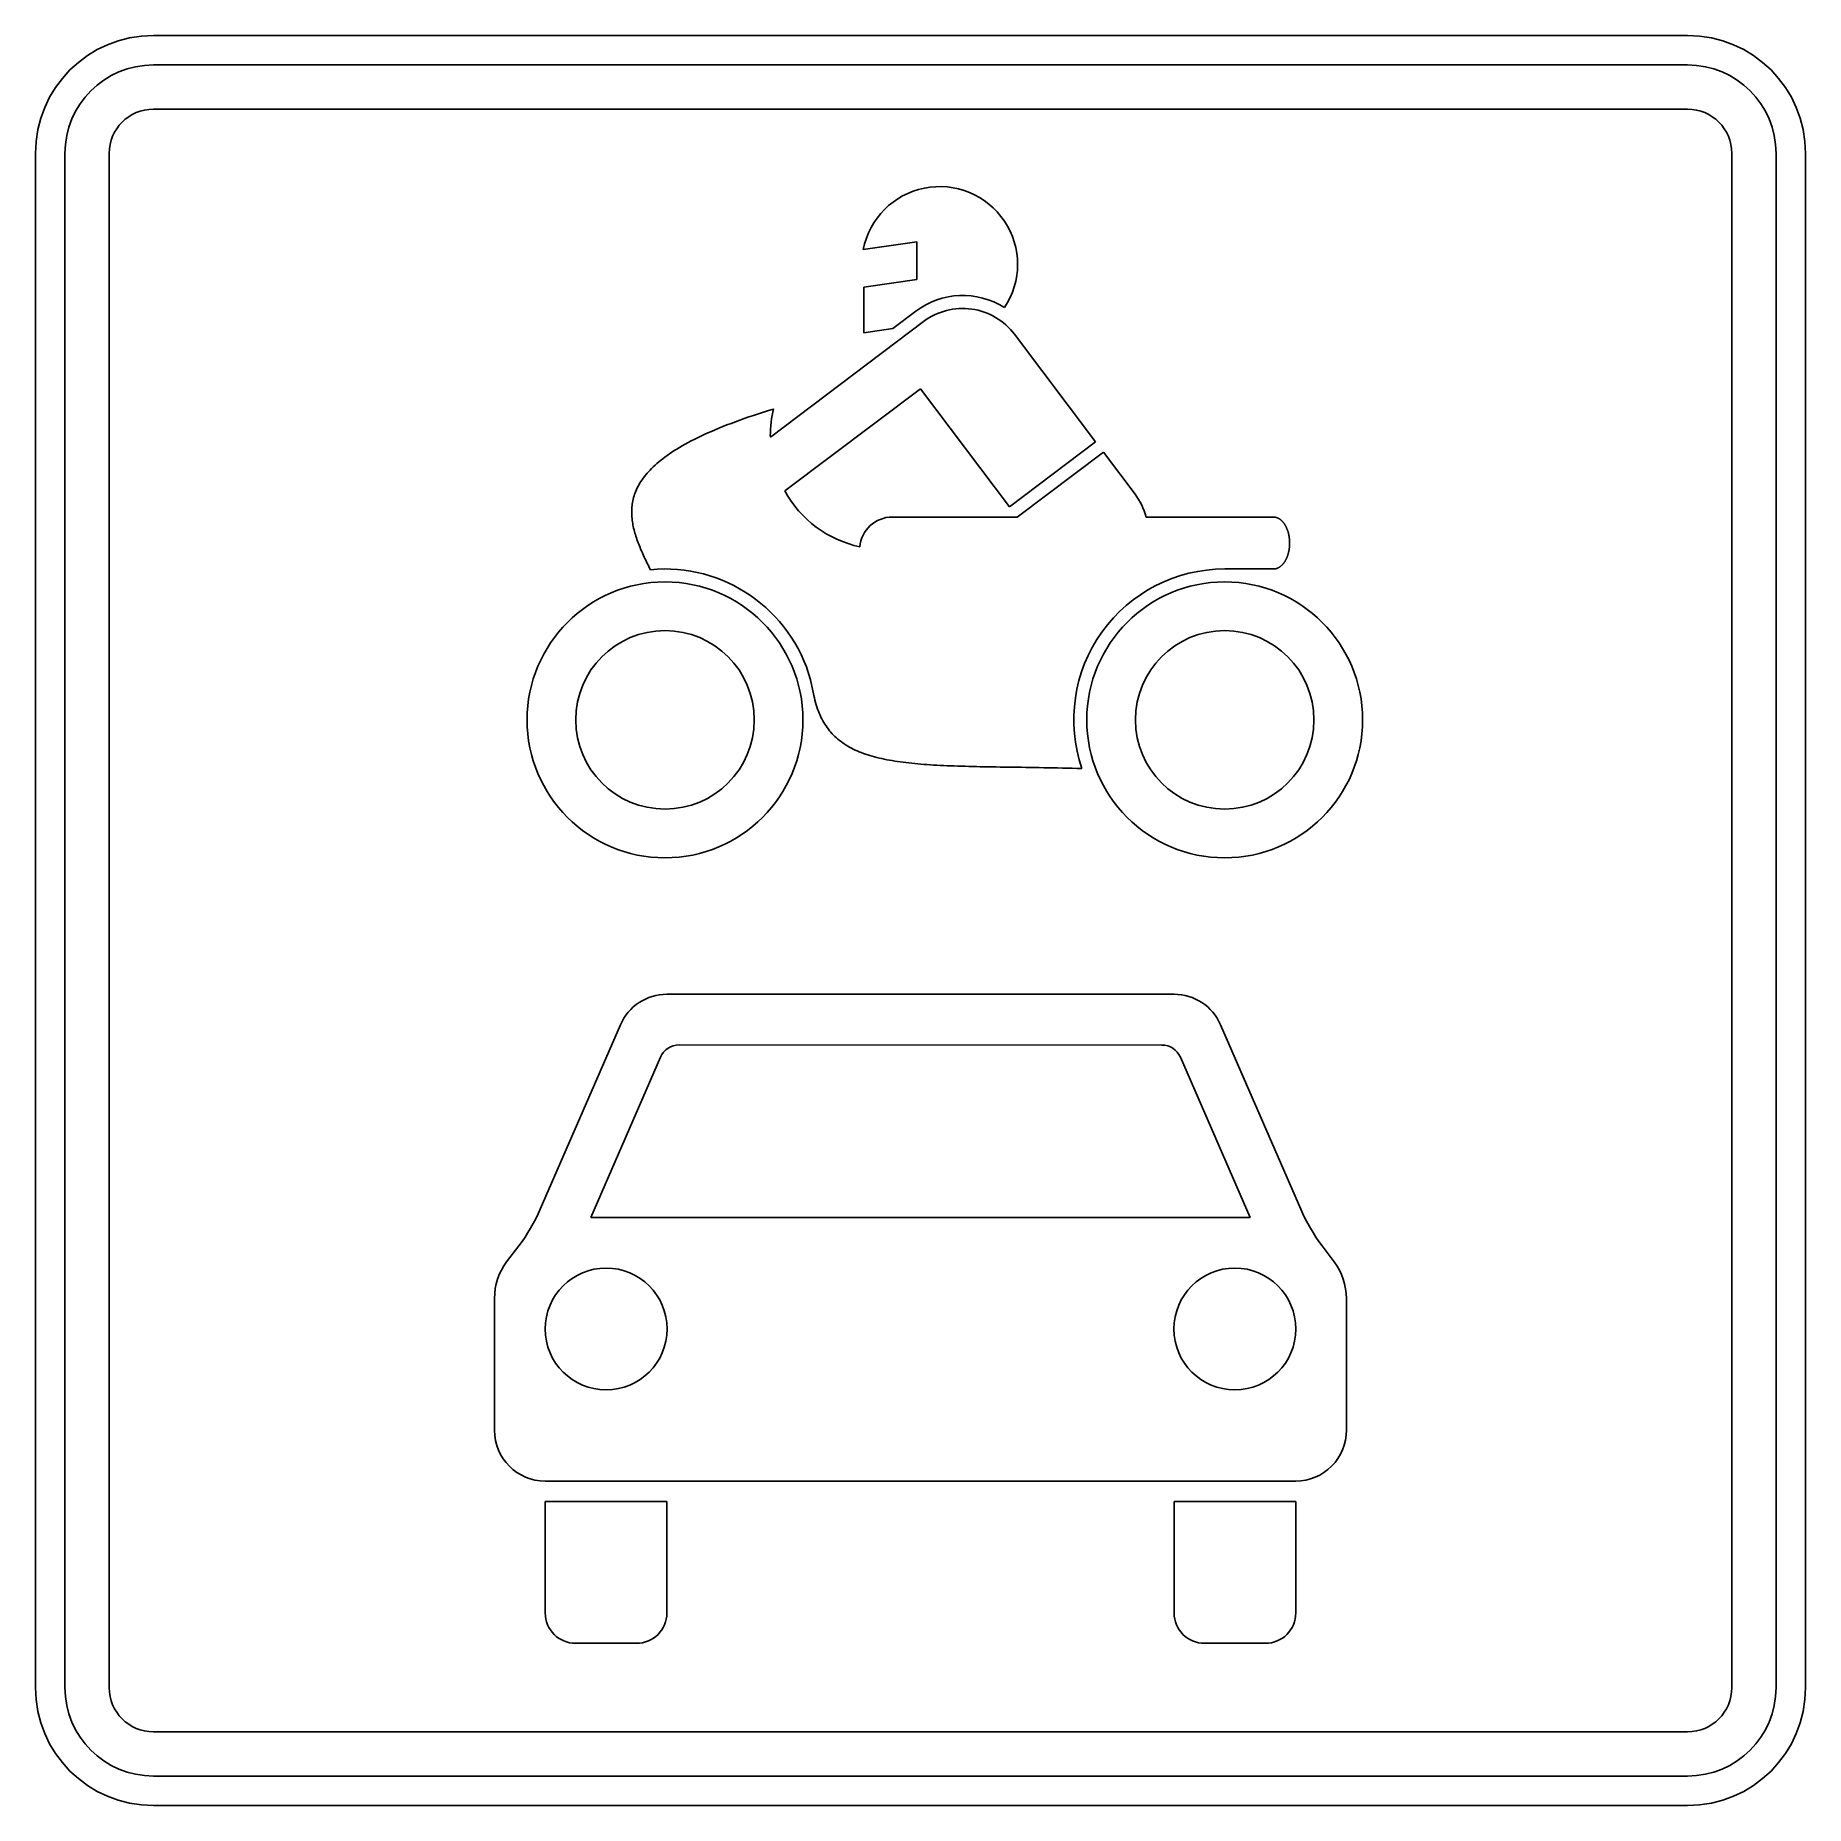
# Model space of a CAD drawing. Extents: x 0 to 600, y 0 to 600.
import ezdxf

# ---------------------------------------------------------------- set-up
doc = ezdxf.new("R2010")
doc.units = 0
doc.header["$LTSCALE"] = 25
doc.linetypes.add('AUSGEZOGEN', pattern=[0])
doc.layers.get('0').update_dxf_attribs({"linetype": 'AUSGEZOGEN'})

msp = doc.modelspace()

# ---------------------------------------------------------------- linework, layer by layer
for p, q in [((40, 600), (560, 600)), ((40, 590), (560, 590)), ((40, 575), (560, 575)), ((0, 40), (0, 560)), ((10, 40), (10, 560)), ((25, 40), (25, 560)), ((575, 560), (575, 40)), ((590, 560), (590, 40)), ((600, 560), (600, 40)), ((280.6, 527.46), (298.77, 530.06)), ((298.77, 530.06), (298.77, 517.21)), ((298.77, 517.21), (280.77, 514.64)), ((280.77, 514.64), (280.77, 499.22)), ((290.62, 500.63), (298.41, 506.53)), ((328.45, 507.73), (328.48, 507.72)), ((301.06, 503.02), (249.13, 463.85)), ((280.77, 499.22), (290.62, 500.63)), ((359.33, 462.25), (331.87, 498.69)), ((253.98, 445.58), (300, 480.25)), ((300, 480.25), (330.14, 440.25)), ((235.8, 468.51), (234.39, 467.97)), ((237.25, 469.05), (235.8, 468.51)), ((238.74, 469.59), (237.25, 469.05)), ((240.26, 470.13), (238.74, 469.59)), ((241.82, 470.67), (240.26, 470.13)), ((243.43, 471.21), (241.82, 470.67)), ((245.07, 471.75), (243.43, 471.21)), ((246.75, 472.29), (245.07, 471.75)), ((248.47, 472.83), (246.75, 472.29)), ((250.23, 473.37), (248.47, 472.83)), ((250.2, 473.39), (250.23, 473.37)), ((222.23, 462.53), (221.2, 461.98)), ((223.29, 463.08), (222.23, 462.53)), ((224.39, 463.62), (223.29, 463.08)), ((225.52, 464.16), (224.39, 463.62)), ((226.68, 464.71), (225.52, 464.16)), ((227.88, 465.25), (226.68, 464.71)), ((229.11, 465.8), (227.88, 465.25)), ((230.38, 466.34), (229.11, 465.8)), ((231.68, 466.88), (230.38, 466.34)), ((233.02, 467.43), (231.68, 466.88)), ((234.39, 467.97), (233.02, 467.43)), ((249.13, 464.23), (249.1, 464.25)), ((249.13, 464.22), (249.13, 464.23)), ((249.13, 464.21), (249.13, 464.22)), ((249.13, 464.22), (249.13, 464.22)), ((249.13, 464.2), (249.13, 464.21)), ((249.13, 464.19), (249.13, 464.2)), ((249.13, 464.18), (249.13, 464.19)), ((249.13, 464.19), (249.13, 464.19)), ((249.13, 464.17), (249.13, 464.18)), ((249.13, 464.16), (249.13, 464.17)), ((249.13, 464.17), (249.13, 464.17)), ((249.13, 464.15), (249.13, 464.16)), ((249.13, 464.16), (249.13, 464.16)), ((249.13, 464.14), (249.13, 464.15)), ((249.13, 464.13), (249.13, 464.14)), ((249.13, 464.14), (249.13, 464.14)), ((249.13, 464.12), (249.13, 464.13)), ((249.13, 464.13), (249.13, 464.13)), ((249.13, 464.11), (249.13, 464.12)), ((249.13, 464.12), (249.13, 464.12)), ((249.13, 464.12), (249.13, 464.12)), ((249.13, 464.1), (249.13, 464.11)), ((249.13, 464.11), (249.13, 464.11)), ((249.13, 464.09), (249.13, 464.1)), ((249.13, 464.1), (249.13, 464.1)), ((249.13, 464.1), (249.13, 464.1)), ((249.13, 464.08), (249.13, 464.09)), ((249.13, 464.09), (249.13, 464.09)), ((249.13, 464.09), (249.13, 464.09)), ((249.13, 464.09), (249.13, 464.09)), ((249.13, 464.07), (249.13, 464.08)), ((249.13, 464.08), (249.13, 464.08)), ((249.13, 464.08), (249.13, 464.08)), ((249.13, 464.06), (249.13, 464.07)), ((249.13, 464.07), (249.13, 464.07)), ((249.13, 464.07), (249.13, 464.07)), ((249.13, 464.07), (249.13, 464.07)), ((249.13, 464.07), (249.13, 464.07)), ((249.13, 464.05), (249.13, 464.06)), ((249.13, 464.06), (249.13, 464.06)), ((249.13, 464.06), (249.13, 464.06)), ((249.13, 464.06), (249.13, 464.06)), ((249.13, 464.06), (249.13, 464.06)), ((249.13, 464.06), (249.13, 464.06)), ((249.13, 464.04), (249.13, 464.05)), ((249.13, 464.05), (249.13, 464.05)), ((249.13, 464.05), (249.13, 464.05)), ((249.13, 464.05), (249.13, 464.05)), ((249.13, 464.05), (249.13, 464.05)), ((249.13, 464.05), (249.13, 464.05)), ((249.13, 464.05), (249.13, 464.05)), ((249.13, 464.03), (249.13, 464.04)), ((249.13, 464.04), (249.13, 464.04)), ((249.13, 464.04), (249.13, 464.04)), ((249.13, 464.04), (249.13, 464.04)), ((249.13, 464.04), (249.13, 464.04)), ((249.13, 464.04), (249.13, 464.04)), ((249.13, 464.04), (249.13, 464.04)), ((249.13, 464.02), (249.13, 464.03)), ((249.13, 464.03), (249.13, 464.03)), ((249.13, 464.03), (249.13, 464.03)), ((249.13, 464.03), (249.13, 464.03)), ((249.13, 464.03), (249.13, 464.03)), ((249.13, 464.03), (249.13, 464.03)), ((249.13, 464.01), (249.13, 464.02)), ((249.13, 464.02), (249.13, 464.02)), ((249.13, 464.02), (249.13, 464.02)), ((249.13, 464.02), (249.13, 464.02)), ((249.13, 464), (249.13, 464.01)), ((249.13, 464.01), (249.13, 464.01)), ((249.13, 464.01), (249.13, 464.01)), ((249.13, 464.01), (249.13, 464.01)), ((249.13, 464.01), (249.13, 464.01)), ((249.13, 463.99), (249.13, 464)), ((249.13, 464), (249.13, 464)), ((249.13, 464), (249.13, 464)), ((249.13, 463.98), (249.13, 463.99)), ((249.13, 463.99), (249.13, 463.99)), ((249.13, 463.99), (249.13, 463.99)), ((249.13, 463.97), (249.13, 463.98)), ((249.13, 463.98), (249.13, 463.98)), ((249.13, 463.98), (249.13, 463.98)), ((249.13, 463.96), (249.13, 463.97)), ((249.13, 463.97), (249.13, 463.97)), ((249.13, 463.95), (249.13, 463.96)), ((249.13, 463.96), (249.13, 463.96)), ((249.13, 463.94), (249.13, 463.95)), ((249.13, 463.95), (249.13, 463.95)), ((249.13, 463.93), (249.13, 463.94)), ((249.13, 463.94), (249.13, 463.94)), ((249.13, 463.92), (249.13, 463.93)), ((249.13, 463.93), (249.13, 463.93)), ((249.13, 463.91), (249.13, 463.92)), ((249.13, 463.9), (249.13, 463.91)), ((249.13, 463.91), (249.13, 463.91)), ((249.13, 463.89), (249.13, 463.9)), ((249.13, 463.88), (249.13, 463.89)), ((249.13, 463.89), (249.13, 463.89)), ((249.13, 463.87), (249.13, 463.88)), ((249.13, 463.86), (249.13, 463.87)), ((249.13, 463.85), (249.13, 463.86)), ((330.14, 440.25), (359.33, 462.25)), ((212.62, 456.52), (211.93, 455.97)), ((213.35, 457.07), (212.62, 456.52)), ((214.1, 457.61), (213.35, 457.07)), ((214.88, 458.16), (214.1, 457.61)), ((215.69, 458.71), (214.88, 458.16)), ((216.54, 459.25), (215.69, 458.71)), ((217.41, 459.8), (216.54, 459.25)), ((218.31, 460.35), (217.41, 459.8)), ((219.24, 460.89), (218.31, 460.35)), ((220.21, 461.44), (219.24, 460.89)), ((221.2, 461.98), (220.21, 461.44)), ((361.98, 458.73), (332.79, 436.74)), ((372.72, 444.49), (361.98, 458.73)), ((206.43, 450.49), (206.02, 449.94)), ((206.87, 451.04), (206.43, 450.49)), ((207.33, 451.59), (206.87, 451.04)), ((207.81, 452.13), (207.33, 451.59)), ((208.32, 452.68), (207.81, 452.13)), ((208.86, 453.23), (208.32, 452.68)), ((209.42, 453.78), (208.86, 453.23)), ((210.01, 454.33), (209.42, 453.78)), ((210.62, 454.87), (210.01, 454.33)), ((211.26, 455.42), (210.62, 454.87)), ((211.93, 455.97), (211.26, 455.42)), ((203.11, 444.45), (202.93, 443.9)), ((203.31, 445), (203.11, 444.45)), ((203.52, 445.55), (203.31, 445)), ((203.76, 446.1), (203.52, 445.55)), ((204.02, 446.65), (203.76, 446.1)), ((204.3, 447.2), (204.02, 446.65)), ((204.6, 447.74), (204.3, 447.2)), ((204.92, 448.29), (204.6, 447.74)), ((205.26, 448.84), (204.92, 448.29)), ((205.63, 449.39), (205.26, 448.84)), ((206.02, 449.94), (205.63, 449.39)), ((202.12, 438.97), (202.11, 438.42)), ((202.11, 438.42), (202.12, 437.87)), ((202.15, 439.52), (202.12, 438.97)), ((202.19, 440.07), (202.15, 439.52)), ((202.24, 440.61), (202.19, 440.07)), ((202.31, 441.16), (202.24, 440.61)), ((202.4, 441.71), (202.31, 441.16)), ((202.51, 442.26), (202.4, 441.71)), ((202.63, 442.81), (202.51, 442.26)), ((202.77, 443.35), (202.63, 442.81)), ((202.93, 443.9), (202.77, 443.35)), ((202.12, 437.87), (202.14, 437.33)), ((202.14, 437.33), (202.18, 436.78)), ((202.18, 436.78), (202.22, 436.23)), ((202.22, 436.23), (202.28, 435.69)), ((202.28, 435.69), (202.36, 435.14)), ((202.36, 435.14), (202.44, 434.6)), ((202.44, 434.6), (202.54, 434.05)), ((202.54, 434.05), (202.65, 433.5)), ((202.65, 433.5), (202.77, 432.96)), ((202.77, 432.96), (202.9, 432.41)), ((202.9, 432.41), (203.04, 431.87)), ((332.79, 436.74), (290.4, 436.75)), ((419.61, 436.74), (376.45, 436.75)), ((419.7, 436.74), (419.61, 436.74)), ((419.79, 436.73), (419.7, 436.74)), ((419.88, 436.73), (419.79, 436.73)), ((419.97, 436.72), (419.88, 436.73)), ((420.06, 436.71), (419.97, 436.72)), ((420.15, 436.69), (420.06, 436.71)), ((420.24, 436.68), (420.15, 436.69)), ((420.33, 436.66), (420.24, 436.68)), ((420.42, 436.64), (420.33, 436.66)), ((420.5, 436.62), (420.42, 436.64)), ((420.59, 436.6), (420.5, 436.62)), ((420.68, 436.57), (420.59, 436.6)), ((420.76, 436.54), (420.68, 436.57)), ((420.85, 436.51), (420.76, 436.54)), ((420.93, 436.48), (420.85, 436.51)), ((421.02, 436.45), (420.93, 436.48)), ((421.1, 436.41), (421.02, 436.45)), ((421.18, 436.37), (421.1, 436.41)), ((421.27, 436.33), (421.18, 436.37)), ((421.35, 436.29), (421.27, 436.33)), ((421.43, 436.24), (421.35, 436.29)), ((421.51, 436.2), (421.43, 436.24)), ((421.59, 436.15), (421.51, 436.2)), ((421.67, 436.1), (421.59, 436.15)), ((421.75, 436.05), (421.67, 436.1)), ((421.83, 435.99), (421.75, 436.05)), ((421.91, 435.93), (421.83, 435.99)), ((421.99, 435.88), (421.91, 435.93)), ((422.06, 435.82), (421.99, 435.88)), ((422.14, 435.75), (422.06, 435.82)), ((422.21, 435.69), (422.14, 435.75)), ((422.29, 435.63), (422.21, 435.69)), ((422.36, 435.56), (422.29, 435.63)), ((422.43, 435.49), (422.36, 435.56)), ((422.51, 435.42), (422.43, 435.49)), ((422.58, 435.35), (422.51, 435.42)), ((422.65, 435.27), (422.58, 435.35)), ((422.72, 435.2), (422.65, 435.27)), ((422.79, 435.12), (422.72, 435.2)), ((422.86, 435.04), (422.79, 435.12)), ((422.93, 434.96), (422.86, 435.04)), ((422.99, 434.88), (422.93, 434.96)), ((423.06, 434.79), (422.99, 434.88)), ((423.12, 434.71), (423.06, 434.79)), ((423.19, 434.62), (423.12, 434.71)), ((423.25, 434.53), (423.19, 434.62)), ((423.32, 434.44), (423.25, 434.53)), ((423.38, 434.35), (423.32, 434.44)), ((423.44, 434.26), (423.38, 434.35)), ((423.5, 434.16), (423.44, 434.26)), ((423.56, 434.06), (423.5, 434.16)), ((423.62, 433.97), (423.56, 434.06)), ((423.67, 433.87), (423.62, 433.97)), ((423.73, 433.77), (423.67, 433.87)), ((423.79, 433.66), (423.73, 433.77)), ((423.84, 433.56), (423.79, 433.66)), ((423.89, 433.46), (423.84, 433.56)), ((423.95, 433.35), (423.89, 433.46)), ((424, 433.24), (423.95, 433.35)), ((424.05, 433.14), (424, 433.24)), ((424.1, 433.03), (424.05, 433.14)), ((424.15, 432.91), (424.1, 433.03)), ((424.19, 432.8), (424.15, 432.91)), ((424.24, 432.69), (424.19, 432.8)), ((424.29, 432.57), (424.24, 432.69)), ((424.33, 432.46), (424.29, 432.57)), ((424.37, 432.34), (424.33, 432.46)), ((424.42, 432.22), (424.37, 432.34)), ((424.46, 432.1), (424.42, 432.22)), ((424.5, 431.98), (424.46, 432.1)), ((203.04, 431.87), (203.19, 431.32)), ((203.19, 431.32), (203.35, 430.78)), ((203.35, 430.78), (203.52, 430.24)), ((203.52, 430.24), (203.7, 429.69)), ((203.7, 429.69), (203.89, 429.15)), ((203.89, 429.15), (204.08, 428.61)), ((204.08, 428.61), (204.28, 428.06)), ((204.28, 428.06), (204.49, 427.52)), ((204.49, 427.52), (204.71, 426.98)), ((204.71, 426.98), (204.93, 426.44)), ((204.93, 426.44), (205.15, 425.9)), ((279.44, 426.64), (279.44, 426.64)), ((424.53, 431.86), (424.5, 431.98)), ((424.57, 431.74), (424.53, 431.86)), ((424.61, 431.61), (424.57, 431.74)), ((424.64, 431.49), (424.61, 431.61)), ((424.68, 431.36), (424.64, 431.49)), ((424.71, 431.24), (424.68, 431.36)), ((424.74, 431.11), (424.71, 431.24)), ((424.77, 430.98), (424.74, 431.11)), ((424.8, 430.85), (424.77, 430.98)), ((424.83, 430.72), (424.8, 430.85)), ((424.86, 430.59), (424.83, 430.72)), ((424.88, 430.46), (424.86, 430.59)), ((424.91, 430.32), (424.88, 430.46)), ((424.93, 430.19), (424.91, 430.32)), ((424.95, 430.05), (424.93, 430.19)), ((424.97, 429.92), (424.95, 430.05)), ((424.99, 429.78), (424.97, 429.92)), ((424.97, 425.96), (424.99, 426.1)), ((425.01, 429.64), (424.99, 429.78)), ((424.99, 426.1), (425.01, 426.23)), ((425.02, 429.5), (425.01, 429.64)), ((425.01, 426.23), (425.02, 426.37)), ((425.04, 429.37), (425.02, 429.5)), ((425.02, 426.37), (425.04, 426.51)), ((425.05, 429.23), (425.04, 429.37)), ((425.04, 426.51), (425.05, 426.65)), ((425.06, 429.09), (425.05, 429.23)), ((425.05, 426.65), (425.06, 426.79)), ((425.07, 428.94), (425.06, 429.09)), ((425.06, 426.79), (425.07, 426.93)), ((425.08, 428.8), (425.07, 428.94)), ((425.07, 426.93), (425.08, 427.07)), ((425.09, 428.66), (425.08, 428.8)), ((425.08, 427.07), (425.09, 427.22)), ((425.1, 428.52), (425.09, 428.66)), ((425.09, 427.22), (425.1, 427.36)), ((425.1, 428.37), (425.1, 428.52)), ((425.11, 428.23), (425.1, 428.37)), ((425.1, 427.5), (425.11, 427.65)), ((425.1, 427.36), (425.1, 427.5)), ((425.11, 428.08), (425.11, 428.23)), ((425.11, 427.94), (425.11, 428.08)), ((425.11, 427.79), (425.11, 427.94)), ((425.11, 427.94), (425.11, 427.94)), ((425.11, 427.65), (425.11, 427.79)), ((205.15, 425.9), (205.39, 425.35)), ((205.39, 425.35), (205.62, 424.81)), ((205.62, 424.81), (205.86, 424.27)), ((205.86, 424.27), (206.11, 423.73)), ((206.11, 423.73), (206.36, 423.2)), ((206.36, 423.2), (206.61, 422.66)), ((206.61, 422.66), (206.87, 422.12)), ((206.87, 422.12), (207.12, 421.58)), ((207.12, 421.58), (207.38, 421.04)), ((207.38, 421.04), (207.65, 420.51)), ((207.65, 420.51), (207.91, 419.97)), ((421.99, 420), (422.06, 420.06)), ((422.06, 420.06), (422.14, 420.12)), ((422.14, 420.12), (422.21, 420.18)), ((422.21, 420.18), (422.29, 420.25)), ((422.29, 420.25), (422.36, 420.32)), ((422.36, 420.32), (422.43, 420.39)), ((422.43, 420.39), (422.51, 420.46)), ((422.51, 420.46), (422.58, 420.53)), ((422.58, 420.53), (422.65, 420.6)), ((422.65, 420.6), (422.72, 420.68)), ((422.72, 420.68), (422.79, 420.76)), ((422.79, 420.76), (422.86, 420.84)), ((422.86, 420.84), (422.93, 420.92)), ((422.93, 420.92), (422.99, 421)), ((422.99, 421), (423.06, 421.08)), ((423.06, 421.08), (423.12, 421.17)), ((423.12, 421.17), (423.19, 421.26)), ((423.19, 421.26), (423.25, 421.34)), ((423.25, 421.34), (423.32, 421.44)), ((423.32, 421.44), (423.38, 421.53)), ((423.38, 421.53), (423.44, 421.62)), ((423.44, 421.62), (423.5, 421.72)), ((423.5, 421.72), (423.56, 421.81)), ((423.56, 421.81), (423.62, 421.91)), ((423.62, 421.91), (423.67, 422.01)), ((423.67, 422.01), (423.73, 422.11)), ((423.73, 422.11), (423.79, 422.21)), ((423.79, 422.21), (423.84, 422.31)), ((423.84, 422.31), (423.89, 422.42)), ((423.89, 422.42), (423.95, 422.52)), ((423.95, 422.52), (424, 422.63)), ((424, 422.63), (424.05, 422.74)), ((424.05, 422.74), (424.1, 422.85)), ((424.1, 422.85), (424.15, 422.96)), ((424.15, 422.96), (424.19, 423.07)), ((424.19, 423.07), (424.24, 423.19)), ((424.24, 423.19), (424.29, 423.3)), ((424.29, 423.3), (424.33, 423.42)), ((424.33, 423.42), (424.37, 423.53)), ((424.37, 423.53), (424.42, 423.65)), ((424.42, 423.65), (424.46, 423.77)), ((424.46, 423.77), (424.5, 423.89)), ((424.5, 423.89), (424.53, 424.01)), ((424.53, 424.01), (424.57, 424.14)), ((424.57, 424.14), (424.61, 424.26)), ((424.61, 424.26), (424.64, 424.39)), ((424.64, 424.39), (424.68, 424.51)), ((424.68, 424.51), (424.71, 424.64)), ((424.71, 424.64), (424.74, 424.77)), ((424.74, 424.77), (424.77, 424.9)), ((424.77, 424.9), (424.8, 425.02)), ((424.8, 425.02), (424.83, 425.16)), ((424.83, 425.16), (424.86, 425.29)), ((424.86, 425.29), (424.88, 425.42)), ((424.88, 425.42), (424.91, 425.55)), ((424.91, 425.55), (424.93, 425.69)), ((424.93, 425.69), (424.95, 425.82)), ((424.95, 425.82), (424.97, 425.96)), ((207.91, 419.97), (208.17, 419.43)), ((208.17, 419.43), (208.44, 418.9)), ((208.44, 418.9), (208.45, 418.91)), ((403.1, 419.15), (419.61, 419.14)), ((419.61, 419.14), (419.7, 419.14)), ((419.7, 419.14), (419.79, 419.14)), ((419.79, 419.14), (419.88, 419.15)), ((419.88, 419.15), (419.97, 419.16)), ((419.97, 419.16), (420.06, 419.17)), ((420.06, 419.17), (420.15, 419.18)), ((420.15, 419.18), (420.24, 419.2)), ((420.24, 419.2), (420.33, 419.21)), ((420.33, 419.21), (420.42, 419.23)), ((420.42, 419.23), (420.5, 419.25)), ((420.5, 419.25), (420.59, 419.28)), ((420.59, 419.28), (420.68, 419.3)), ((420.68, 419.3), (420.76, 419.33)), ((420.76, 419.33), (420.85, 419.36)), ((420.85, 419.36), (420.93, 419.39)), ((420.93, 419.39), (421.02, 419.43)), ((421.02, 419.43), (421.1, 419.47)), ((421.1, 419.47), (421.18, 419.5)), ((421.18, 419.5), (421.27, 419.54)), ((421.27, 419.54), (421.35, 419.59)), ((421.35, 419.59), (421.43, 419.63)), ((421.43, 419.63), (421.51, 419.68)), ((421.51, 419.68), (421.59, 419.73)), ((421.59, 419.73), (421.67, 419.78)), ((421.67, 419.78), (421.75, 419.83)), ((421.75, 419.83), (421.83, 419.88)), ((421.83, 419.88), (421.91, 419.94)), ((421.91, 419.94), (421.99, 420)), ((262.73, 381.53), (263.85, 376.3)), ((263.85, 376.3), (264.03, 375.48)), ((264.03, 375.48), (264.22, 374.68)), ((264.22, 374.68), (264.42, 373.9)), ((264.42, 373.9), (264.64, 373.14)), ((264.64, 373.14), (264.87, 372.4)), ((264.87, 372.4), (265.12, 371.67)), ((265.12, 371.67), (265.38, 370.97)), ((265.38, 370.97), (265.65, 370.28)), ((265.65, 370.28), (265.94, 369.61)), ((265.94, 369.61), (266.25, 368.95)), ((266.25, 368.95), (266.57, 368.31)), ((266.57, 368.31), (266.9, 367.69)), ((266.9, 367.69), (267.25, 367.09)), ((267.25, 367.09), (267.61, 366.5)), ((267.61, 366.5), (267.98, 365.93)), ((267.98, 365.93), (268.37, 365.37)), ((268.37, 365.37), (268.78, 364.83)), ((268.78, 364.83), (269.2, 364.3)), ((269.2, 364.3), (269.63, 363.79)), ((269.63, 363.79), (270.08, 363.3)), ((270.08, 363.3), (270.54, 362.81)), ((270.54, 362.81), (271.02, 362.35)), ((271.02, 362.35), (271.51, 361.89)), ((271.51, 361.89), (272.01, 361.46)), ((272.01, 361.46), (272.53, 361.03)), ((272.53, 361.03), (273.07, 360.62)), ((273.07, 360.62), (273.62, 360.22)), ((273.62, 360.22), (274.18, 359.83)), ((274.18, 359.83), (274.76, 359.46)), ((274.76, 359.46), (275.36, 359.1)), ((275.36, 359.1), (275.97, 358.75)), ((275.97, 358.75), (276.59, 358.42)), ((276.59, 358.42), (277.23, 358.09)), ((277.23, 358.09), (277.88, 357.78)), ((277.88, 357.78), (278.55, 357.48)), ((278.55, 357.48), (279.23, 357.19)), ((279.23, 357.19), (279.93, 356.91)), ((279.93, 356.91), (280.64, 356.65)), ((280.64, 356.65), (281.37, 356.39)), ((281.37, 356.39), (282.11, 356.14)), ((282.11, 356.14), (282.87, 355.9)), ((282.87, 355.9), (283.64, 355.68)), ((283.64, 355.68), (284.43, 355.46)), ((284.43, 355.46), (285.23, 355.25)), ((285.23, 355.25), (286.05, 355.05)), ((286.05, 355.05), (286.88, 354.86)), ((286.88, 354.86), (287.73, 354.68)), ((287.73, 354.68), (288.59, 354.51)), ((288.59, 354.51), (289.47, 354.34)), ((289.47, 354.34), (290.36, 354.18)), ((290.36, 354.18), (291.27, 354.04)), ((291.27, 354.04), (292.19, 353.89)), ((292.19, 353.89), (293.13, 353.76)), ((293.13, 353.76), (294.08, 353.63)), ((294.08, 353.63), (295.05, 353.51)), ((295.05, 353.51), (296.03, 353.4)), ((296.03, 353.4), (297.03, 353.29)), ((297.03, 353.29), (298.04, 353.19)), ((298.04, 353.19), (299.07, 353.09)), ((299.07, 353.09), (300.12, 353)), ((300.12, 353), (301.18, 352.92)), ((301.18, 352.92), (302.25, 352.84)), ((302.25, 352.84), (303.34, 352.77)), ((303.34, 352.77), (304.45, 352.7)), ((304.45, 352.7), (305.57, 352.64)), ((305.57, 352.64), (306.71, 352.58)), ((306.71, 352.58), (307.86, 352.52)), ((307.86, 352.52), (309.03, 352.47)), ((309.03, 352.47), (310.21, 352.42)), ((310.21, 352.42), (311.41, 352.37)), ((311.41, 352.37), (312.63, 352.33)), ((312.63, 352.33), (313.86, 352.29)), ((313.86, 352.29), (315.1, 352.26)), ((315.1, 352.26), (316.36, 352.22)), ((316.36, 352.22), (317.64, 352.19)), ((317.64, 352.19), (318.93, 352.16)), ((318.93, 352.16), (320.24, 352.14)), ((320.24, 352.14), (321.57, 352.11)), ((321.57, 352.11), (322.91, 352.09)), ((322.91, 352.09), (324.26, 352.06)), ((324.26, 352.06), (325.63, 352.04)), ((325.63, 352.04), (327.02, 352.02)), ((327.02, 352.02), (328.42, 352)), ((328.42, 352), (329.84, 351.98)), ((329.84, 351.98), (331.27, 351.96)), ((331.27, 351.96), (332.72, 351.94)), ((332.72, 351.94), (334.19, 351.92)), ((334.19, 351.92), (335.67, 351.9)), ((335.67, 351.9), (337.17, 351.87)), ((337.17, 351.87), (338.68, 351.85)), ((338.68, 351.85), (340.21, 351.82)), ((340.21, 351.82), (341.76, 351.8)), ((341.76, 351.8), (343.32, 351.77)), ((343.32, 351.77), (344.9, 351.74)), ((344.9, 351.74), (346.49, 351.7)), ((346.49, 351.7), (348.1, 351.67)), ((348.1, 351.67), (349.73, 351.63)), ((349.73, 351.63), (351.37, 351.59)), ((351.37, 351.59), (353.03, 351.54)), ((353.03, 351.54), (354.7, 351.5)), ((354.7, 351.5), (354.68, 351.5)), ((214.05, 275), (385.95, 275)), ((171.11, 202.17), (198.28, 264.66)), ((401.72, 264.66), (428.89, 202.17)), ((211.87, 253.71), (188.28, 199.38)), ((381.8, 257.8), (218.2, 257.85)), ((411.72, 199.38), (388.08, 253.68)), ((188.28, 199.38), (411.72, 199.38)), ((159.73, 184.29), (163.88, 189.74)), ((436.12, 189.74), (440.23, 184.26)), ((155.62, 171.88), (155.6, 171.9)), ((155.6, 127.2), (155.62, 171.88)), ((444.35, 171.9), (444.4, 127.2)), ((427.2, 161.55), (427.2, 161.55)), ((427.2, 110), (172.8, 110)), ((172.8, 65.3), (172.81, 103.12)), ((172.81, 103.12), (214.06, 103.12)), ((214.06, 103.12), (214.05, 65.3)), ((385.94, 103.12), (427.19, 103.12)), ((385.95, 65.3), (385.94, 103.12)), ((427.19, 103.12), (427.2, 65.3)), ((203.75, 55), (183.1, 55)), ((416.9, 55), (396.25, 55)), ((560, 25), (40, 25)), ((560, 10), (40, 10)), ((560, 0), (40, 0))]:
    msp.add_line(p, q)
for centre, radius in [((213.4, 368), 46.75), ((403.1, 368), 46.75), ((213.4, 368), 30.25), ((403.1, 368), 30.25), ((193.45, 161.55), 20.65), ((406.55, 161.55), 20.65)]:
    msp.add_circle(centre, radius)
for centre, radius, start, end in [((40, 560), 40, 90, 180), ((560, 560), 40, 0, 90), ((40, 560), 30, 90, 180), ((560, 560), 30, 0, 90), ((40, 560), 15, 90, 180), ((560, 560), 15, 0, 90), ((306.5, 522.35), 26.4, 326.35, 528.83), ((314.3, 485.45), 26.4, 57.625, 127), ((314.3, 485.45), 22, 37, 127), ((287.6, 464.25), 38.5, 166.27, 180), ((287.65, 464.25), 38.5, 209.01, 257.68), ((355.15, 431.25), 22, 14.48, 37), ((290.4, 425.75), 11, 90, 175.38), ((213.4, 368), 51.15, 15.34, 95.555), ((403.1, 368), 51.15, 90, 198.82), ((214.05, 257.8), 17.2, 90, 156.48), ((385.95, 257.8), 17.2, 23.52, 90), ((218.2, 250.95), 6.9, 90, 156.46), ((381.8, 250.95), 6.85, 23.51, 90), ((114.4, 226.85), 61.85, 323.13, 336.485), ((485.6, 226.85), 61.85, 203.515, 216.87), ((176.25, 171.9), 20.65, 143.135, 180), ((423.75, 171.9), 20.6, 0, 36.87), ((172.8, 127.2), 17.2, 180, 270), ((427.2, 127.2), 17.2, 269.995, 360), ((183.1, 65.3), 10.3, 180.005, 270), ((203.75, 65.3), 10.3, 270, 360), ((396.25, 65.3), 10.3, 180, 270), ((416.9, 65.3), 10.3, 270, 360), ((40, 40), 40, 180, 270), ((40, 40), 30, 180, 270), ((40, 40), 15, 180, 270), ((560, 40), 40, 270, 360), ((560, 40), 30, 270, 360), ((560, 40), 15, 270, 360)]:
    msp.add_arc(centre, radius, start, end)

doc.saveas('drawing.dxf')
